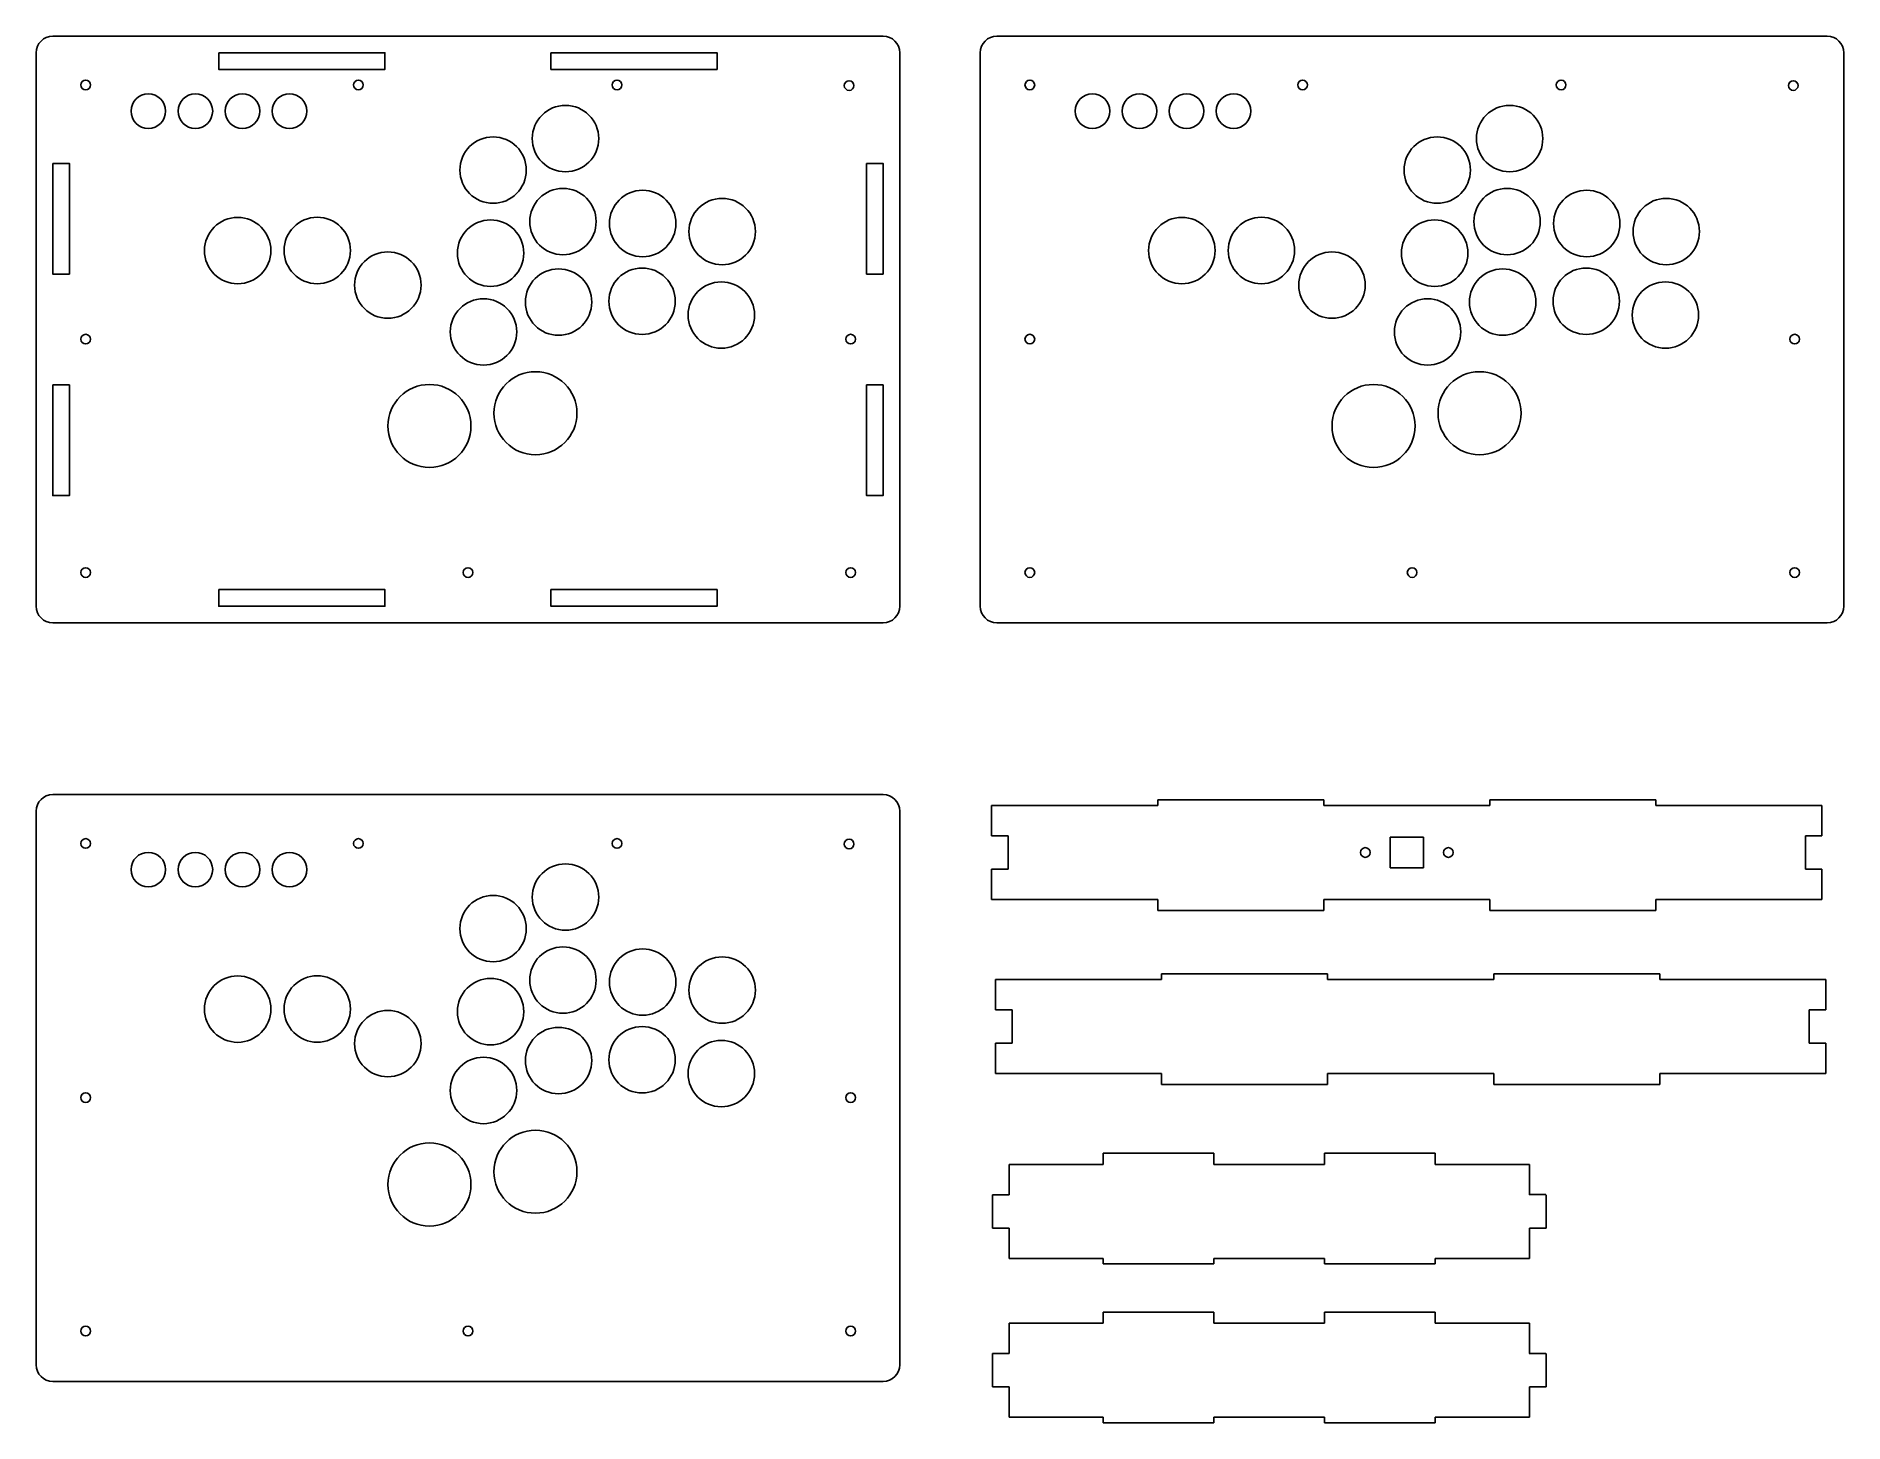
# Model space of a CAD drawing. Header units: millimetres. Extents: x -1520 to -867, y -297 to 204.
import ezdxf

# ---------------------------------------------------------------- set-up
doc = ezdxf.new("R2010")
doc.units = ezdxf.units.MM

msp = doc.modelspace()

# ---------------------------------------------------------------- linework, layer by layer
at = {"color": 7}
for p, q in [((-1175.22, -84.89), (-1175.22, -73.89)), ((-1175.22, -73.89), (-1115.22, -73.89)), ((-1115.22, -71.89), (-1055.22, -71.89)), ((-1115.22, -71.89), (-1115.22, -73.89)), ((-1055.22, -71.89), (-1055.22, -71.89)), ((-1055.22, -71.89), (-1055.22, -73.89)), ((-1055.22, -73.89), (-995.22, -73.89)), ((-995.22, -71.89), (-935.22, -71.89)), ((-995.22, -71.89), (-995.22, -73.89)), ((-935.22, -71.89), (-935.22, -71.89)), ((-935.22, -71.89), (-935.22, -73.89)), ((-935.22, -73.89), (-875.22, -73.89)), ((-875.22, -73.89), (-875.22, -84.89)), ((-1175.22, -84.89), (-1169.22, -84.89)), ((-1169.22, -84.89), (-1169.22, -96.89)), ((-881.22, -84.89), (-881.22, -96.89)), ((-881.22, -84.89), (-875.22, -84.89)), ((-1031.22, -85.39), (-1019.22, -85.39)), ((-1031.22, -96.39), (-1031.22, -85.39)), ((-1019.22, -85.39), (-1019.22, -96.39)), ((-1175.22, -107.89), (-1175.22, -96.89)), ((-1169.22, -96.89), (-1175.22, -96.89)), ((-1019.22, -96.39), (-1031.22, -96.39)), ((-881.22, -96.89), (-875.22, -96.89)), ((-875.22, -96.89), (-875.22, -107.89)), ((-1115.22, -107.89), (-1175.22, -107.89)), ((-1115.22, -111.89), (-1115.22, -107.89)), ((-995.22, -107.89), (-1055.22, -107.89)), ((-1055.22, -111.89), (-1055.22, -107.89)), ((-995.22, -111.89), (-995.22, -107.89)), ((-875.22, -107.89), (-935.22, -107.89)), ((-935.22, -111.89), (-935.22, -107.89)), ((-1115.22, -111.89), (-1055.22, -111.89)), ((-995.22, -111.89), (-935.22, -111.89)), ((-935.22, -111.89), (-935.22, -111.89)), ((-1173.82, -147.75), (-1173.82, -136.75)), ((-1173.82, -136.75), (-1113.82, -136.75)), ((-1113.82, -134.75), (-1053.82, -134.75)), ((-1113.82, -134.75), (-1113.82, -136.75)), ((-1053.82, -134.75), (-1053.82, -134.75)), ((-1053.82, -134.75), (-1053.82, -136.75)), ((-1053.82, -136.75), (-993.82, -136.75)), ((-993.82, -134.75), (-933.82, -134.75)), ((-993.82, -134.75), (-993.82, -136.75)), ((-933.82, -134.75), (-933.82, -134.75)), ((-933.82, -134.75), (-933.82, -136.75)), ((-933.82, -136.75), (-873.82, -136.75)), ((-873.82, -136.75), (-873.82, -147.75)), ((-1173.82, -147.75), (-1167.82, -147.75)), ((-1167.82, -147.75), (-1167.82, -159.75)), ((-879.82, -147.75), (-879.82, -159.75)), ((-879.82, -147.75), (-873.82, -147.75)), ((-1173.82, -170.75), (-1173.82, -159.75)), ((-1167.82, -159.75), (-1173.82, -159.75)), ((-879.82, -159.75), (-873.82, -159.75)), ((-873.82, -159.75), (-873.82, -170.75)), ((-1113.82, -170.75), (-1173.82, -170.75)), ((-1113.82, -174.75), (-1113.82, -170.75)), ((-1113.82, -174.75), (-1053.82, -174.75)), ((-993.82, -170.75), (-1053.82, -170.75)), ((-1053.82, -174.75), (-1053.82, -170.75)), ((-993.82, -174.75), (-993.82, -170.75)), ((-993.82, -174.75), (-933.82, -174.75)), ((-873.82, -170.75), (-933.82, -170.75)), ((-933.82, -174.75), (-933.82, -170.75)), ((-933.82, -174.75), (-933.82, -174.75)), ((-1094.93, -199.57), (-1134.93, -199.57)), ((-1134.93, -199.57), (-1134.93, -203.57)), ((-1094.93, -199.57), (-1094.93, -203.57)), ((-1014.93, -199.57), (-1054.93, -199.57)), ((-1054.93, -199.57), (-1054.93, -203.57)), ((-1014.93, -199.57), (-1014.93, -203.57)), ((-1168.93, -214.57), (-1168.93, -203.57)), ((-1168.93, -203.57), (-1134.93, -203.57)), ((-1094.93, -203.57), (-1054.93, -203.57)), ((-1014.93, -203.57), (-980.93, -203.57)), ((-980.93, -203.57), (-980.93, -214.57)), ((-1174.93, -226.57), (-1174.93, -214.57)), ((-1174.93, -214.57), (-1168.93, -214.57)), ((-974.99, -214.46), (-980.99, -214.46)), ((-974.93, -226.57), (-974.93, -214.57)), ((-1174.93, -226.57), (-1168.93, -226.57)), ((-1168.93, -237.57), (-1168.93, -226.57)), ((-980.93, -226.57), (-980.93, -237.57)), ((-974.93, -226.57), (-980.93, -226.57)), ((-1134.93, -237.57), (-1168.93, -237.57)), ((-1134.93, -239.57), (-1134.93, -237.57)), ((-1094.93, -239.57), (-1134.93, -239.57)), ((-1054.93, -237.57), (-1094.93, -237.57)), ((-1094.93, -239.57), (-1094.93, -237.57)), ((-1054.93, -239.57), (-1054.93, -237.57)), ((-1014.93, -239.57), (-1054.93, -239.57)), ((-980.93, -237.57), (-1014.93, -237.57)), ((-1014.93, -239.57), (-1014.93, -237.57)), ((-1168.93, -271.97), (-1168.93, -260.97)), ((-1168.93, -260.97), (-1134.93, -260.97)), ((-1094.93, -256.97), (-1134.93, -256.97)), ((-1134.93, -256.97), (-1134.93, -260.97)), ((-1094.93, -256.97), (-1094.93, -260.97)), ((-1094.93, -260.97), (-1054.93, -260.97)), ((-1014.93, -256.97), (-1054.93, -256.97)), ((-1054.93, -256.97), (-1054.93, -260.97)), ((-1014.93, -256.97), (-1014.93, -260.97)), ((-1014.93, -260.97), (-980.93, -260.97)), ((-980.93, -260.97), (-980.93, -271.97)), ((-1174.93, -283.97), (-1174.93, -271.97)), ((-1174.93, -271.97), (-1168.93, -271.97)), ((-974.99, -271.86), (-980.99, -271.86)), ((-974.93, -283.97), (-974.93, -271.97)), ((-1174.93, -283.97), (-1168.93, -283.97)), ((-1168.93, -294.97), (-1168.93, -283.97)), ((-980.93, -283.97), (-980.93, -294.97)), ((-974.93, -283.97), (-980.93, -283.97)), ((-1134.93, -294.97), (-1168.93, -294.97)), ((-1134.93, -296.97), (-1134.93, -294.97)), ((-1094.93, -296.97), (-1134.93, -296.97)), ((-1054.93, -294.97), (-1094.93, -294.97)), ((-1094.93, -296.97), (-1094.93, -294.97)), ((-1054.93, -296.97), (-1054.93, -294.97)), ((-1014.93, -296.97), (-1054.93, -296.97)), ((-980.93, -294.97), (-1014.93, -294.97)), ((-1014.93, -296.97), (-1014.93, -294.97))]:
    msp.add_line(p, q, dxfattribs=at)
for points in [[(-1514.43, 204.09), (-1214.43, 204.09)], [(-1173.33, 204.09), (-873.33, 204.09)], [(-1520.43, -1.91), (-1520.43, 198.09)], [(-1208.43, 198.09), (-1208.43, -1.91)], [(-1179.33, -1.91), (-1179.33, 198.09)], [(-867.33, 198.09), (-867.33, -1.91)], [(-1214.43, -7.91), (-1514.43, -7.91)], [(-873.33, -7.91), (-1173.33, -7.91)], [(-1514.43, -69.98), (-1214.43, -69.98)], [(-1520.43, -275.98), (-1520.43, -75.98)], [(-1208.43, -75.98), (-1208.43, -275.98)], [(-1214.43, -281.98), (-1514.43, -281.98)]]:
    msp.add_lwpolyline(points)
for points in [[(-1454.43, 198.09), (-1394.43, 198.09), (-1394.43, 192.09), (-1454.43, 192.09)], [(-1334.43, 198.09), (-1274.43, 198.09), (-1274.43, 192.09), (-1334.43, 192.09)], [(-1514.43, 158.09), (-1508.43, 158.09), (-1508.43, 118.09), (-1514.43, 118.09)], [(-1220.43, 158.09), (-1214.43, 158.09), (-1214.43, 118.09), (-1220.43, 118.09)], [(-1514.43, 78.09), (-1508.43, 78.09), (-1508.43, 38.09), (-1514.43, 38.09)], [(-1220.43, 78.09), (-1214.43, 78.09), (-1214.43, 38.09), (-1220.43, 38.09)], [(-1454.43, 4.09), (-1394.43, 4.09), (-1394.43, -1.91), (-1454.43, -1.91)], [(-1334.43, 4.09), (-1274.43, 4.09), (-1274.43, -1.91), (-1334.43, -1.91)]]:
    msp.add_lwpolyline(points, close=True)
for centre, radius in [((-1502.52, 186.44), 1.75), ((-1403.99, 186.44), 1.75), ((-1310.57, 186.44), 1.75), ((-1226.71, 186.23), 1.75), ((-1161.42, 186.44), 1.75), ((-1062.89, 186.44), 1.75), ((-969.47, 186.44), 1.75), ((-885.61, 186.23), 1.75), ((-1502.52, 94.61), 1.75), ((-1226.17, 94.61), 1.75), ((-1161.42, 94.61), 1.75), ((-885.07, 94.61), 1.75), ((-1340.04, 67.85), 15), ((-998.94, 67.85), 15), ((-1502.52, 10.27), 1.75), ((-1364.4, 10.27), 1.75), ((-1226.17, 10.27), 1.75), ((-1161.42, 10.27), 1.75), ((-1023.3, 10.27), 1.75), ((-885.07, 10.27), 1.75), ((-1502.52, -87.63), 1.75), ((-1403.99, -87.63), 1.75), ((-1310.57, -87.63), 1.75), ((-1226.71, -87.84), 1.75), ((-1502.52, -179.46), 1.75), ((-1226.17, -179.46), 1.75), ((-1340.04, -206.22), 15), ((-1502.52, -263.8), 1.75), ((-1364.4, -263.8), 1.75), ((-1226.17, -263.8), 1.75)]:
    msp.add_circle(centre, radius)
for centre, radius in [((-1479.9, 176.99), 6.25), ((-1462.9, 176.99), 6.25), ((-1445.9, 176.99), 6.25), ((-1428.9, 176.99), 6.25), ((-1138.8, 176.99), 6.25), ((-1121.8, 176.99), 6.25), ((-1104.8, 176.99), 6.25), ((-1087.8, 176.99), 6.25), ((-1329.18, 167.08), 12), ((-988.08, 167.08), 12), ((-1355.33, 155.68), 12), ((-1014.23, 155.68), 12), ((-1330.1, 137.08), 12), ((-1301.31, 136.38), 12), ((-1272.59, 133.48), 12), ((-989, 137.08), 12), ((-960.21, 136.38), 12), ((-931.49, 133.48), 12), ((-1447.61, 126.6), 12), ((-1418.87, 126.64), 12), ((-1356.25, 125.68), 12), ((-1106.5, 126.6), 12), ((-1077.76, 126.64), 12), ((-1015.15, 125.68), 12), ((-1393.37, 114.14), 12), ((-1052.26, 114.14), 12), ((-1331.69, 108), 12), ((-1301.5, 108.31), 12), ((-990.59, 108), 12), ((-960.4, 108.31), 12), ((-1272.89, 103.31), 12), ((-931.79, 103.31), 12), ((-1358.81, 97.21), 12), ((-1017.71, 97.21), 12), ((-1378.34, 63.23), 15), ((-1037.23, 63.23), 15), ((-1479.9, -97.08), 6.25), ((-1462.9, -97.08), 6.25), ((-1445.9, -97.08), 6.25), ((-1428.9, -97.08), 6.25), ((-1040.22, -90.89), 1.75), ((-1010.22, -90.89), 1.75), ((-1329.18, -106.99), 12), ((-1355.33, -118.39), 12), ((-1330.1, -137), 12), ((-1301.31, -137.7), 12), ((-1272.59, -140.6), 12), ((-1447.61, -147.48), 12), ((-1418.87, -147.44), 12), ((-1356.25, -148.4), 12), ((-1393.37, -159.94), 12), ((-1331.69, -166.08), 12), ((-1301.5, -165.77), 12), ((-1272.89, -170.77), 12), ((-1358.81, -176.87), 12), ((-1378.34, -210.85), 15)]:
    msp.add_circle(centre, radius, dxfattribs=at)
for centre, start, end in [((-1514.43, 198.09), 90, 180), ((-1214.43, 198.09), 0, 90), ((-1173.33, 198.09), 90, 180), ((-873.33, 198.09), 0, 90), ((-1514.43, -1.91), 180, 270), ((-1214.43, -1.91), 270, 0), ((-1173.33, -1.91), 180, 270), ((-873.33, -1.91), 270, 0), ((-1514.43, -75.98), 90, 180), ((-1214.43, -75.98), 0, 90), ((-1514.43, -275.98), 180, 270), ((-1214.43, -275.98), 270, 0)]:
    msp.add_arc(centre, 6, start, end)

doc.saveas('drawing.dxf')
